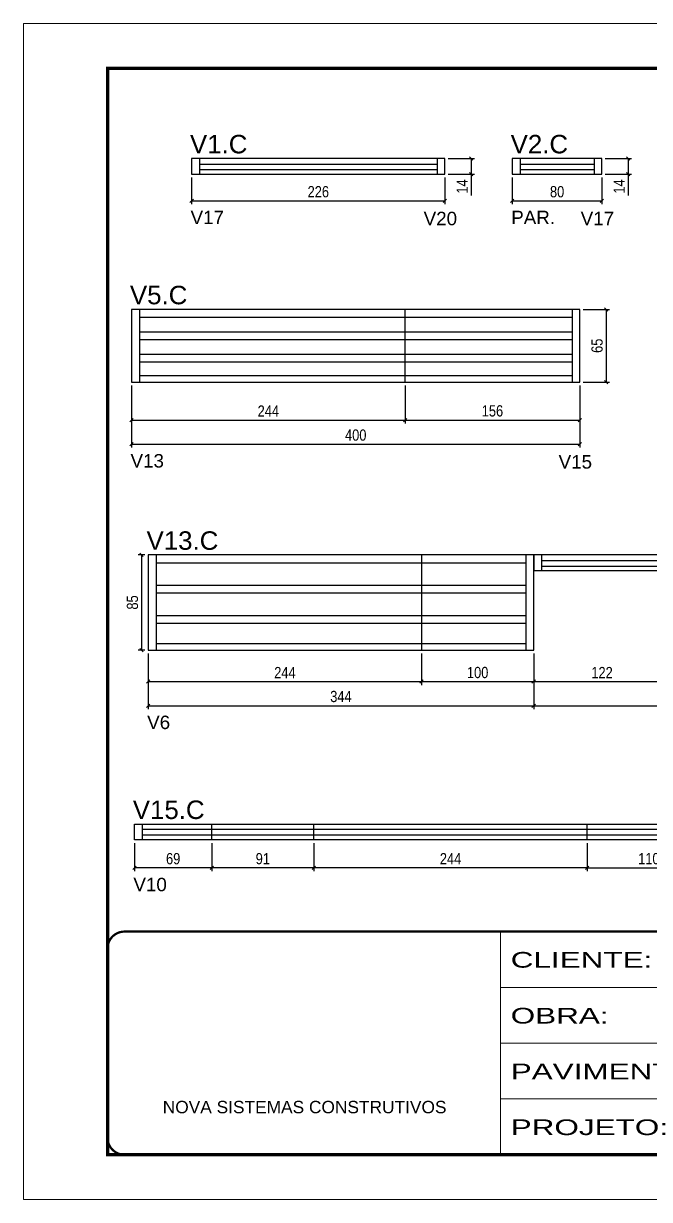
# Model space of a CAD drawing. Extents: x 2489 to 8743, y 745 to 4092.
# Drawn here: x 7258 to 7817, y 1894 to 2944 of the extents above; entities that cross this region are included whole.
import ezdxf

# ---------------------------------------------------------------- set-up
doc = ezdxf.new("R2010")
doc.units = 0
doc.linetypes.add('CONTINUO', pattern=[0])
doc.linetypes.add('DASHED', pattern=[0.75, 0.5, -0.25])
for name, color, linetype in [('5', 5, 'Continuous'), ('COTA', 241, 'Continuous'), ('NOMENCLATURA', 7, 'Continuous'), ('Painéis', 200, 'Continuous'), ('SARR_2.2x7', 40, 'Continuous'), ('SARR_EDITAR', 141, 'Continuous')]:
    doc.layers.add(name, color=color, linetype=linetype)
doc.layers.add('Folhas', color=255, linetype='Continuous', lineweight=9)
doc.layers.add('SARRAFO DE PRESSAO', color=251, linetype='DASHED', lineweight=9)
doc.styles.add('ARIAL', font='arial.ttf')
doc.styles.add('COTA TECNICA', font='techl___.ttf', dxfattribs={"height": 10})
doc.styles.add('COTA TECNICA-50', font='techl___.ttf', dxfattribs={"height": 10})
doc.styles.get("Standard").update_dxf_attribs({"font": 'arial.ttf'})
doc.styles.add('Tecnologia', font='')
doc.styles.get('Tecnologia').set_extended_font_data('Forgotten Futurist')
doc.dimstyles.new('COTA PAINEL-50', dxfattribs={"dimtxt": 10, "dimasz": 3, "dimexe": 3, "dimexo": 3, "dimgap": 3, "dimtad": 1, "dimdec": 1, "dimzin": 12, "dimdsep": 46, "dimtxsty": 'COTA TECNICA-50', "dimblk1": 'OBLIQUE', "dimblk2": 'OBLIQUE', "dimsah": 1, "dimcen": 0.9, "dimclrd": 4, "dimclre": 4, "dimclrt": 240, "dimadec": 1, "dimazin": 3, "dimtfac": 1, "dimtdec": 1, "dimtmove": 0, "dimatfit": 3, "dimfxl": 1, "dimtolj": 1, "dimtzin": 12, "dimarcsym": 0})
doc.dimstyles.new('PAINEL', dxfattribs={"dimtxt": 10, "dimasz": 3, "dimexe": 3, "dimexo": 3, "dimgap": 3, "dimtad": 1, "dimdec": 1, "dimzin": 12, "dimdsep": 46, "dimtxsty": 'COTA TECNICA', "dimblk1": 'OBLIQUE', "dimblk2": 'OBLIQUE', "dimsah": 1, "dimcen": 0.9, "dimclrd": 4, "dimclre": 4, "dimclrt": 240, "dimadec": 1, "dimazin": 3, "dimtfac": 1, "dimtdec": 1, "dimtmove": 0, "dimatfit": 3, "dimfxl": 1, "dimtolj": 1, "dimtzin": 12, "dimarcsym": 0})

# ---------------------------------------------------------------- blocks, each defined once
blk = doc.blocks.new('9999999999')
at = {"color": 30, "linetype": 'CONTINUO'}
for p, q in [((98564.6, 34230.2), (98564.6, 34429.4)), ((98564.6, 34379.6), (99584, 34379.6)), ((98564.6, 34329.8), (99488, 34329.8)), ((98564.6, 34280), (99488, 34280))]:
    blk.add_line(p, q, dxfattribs=at)
at = {"color": 30, "linetype": 'CONTINUO', "const_width": 2}
blk.add_lwpolyline([(99584, 34230.2), (99584, 34414.4, 0.414214), (99569, 34429.4), (98229, 34429.4, 0.414214), (98214, 34414.4), (98214, 34245.2, 0.414214), (98229, 34230.2), (99584, 34230.2)], format="xyb", dxfattribs=at)
at = {"layer": 'Folhas'}
blk.add_lwpolyline([(98139, 34190.2), (99624, 34190.2), (99624, 35240.2), (98139, 35240.2)], close=True, dxfattribs=at)
at = {"layer": 'Folhas', "color": 30, "const_width": 3}
blk.add_lwpolyline([(98214, 34230.2), (99584, 34230.2), (99584, 35200.2), (98214, 35200.2)], close=True, dxfattribs=at)
at = {"color": 7, "linetype": 'Continuous', "ltscale": 5, "style": 'ARIAL'}
blk.add_text('NOVA SISTEMAS CONSTRUTIVOS', height=11.059, dxfattribs=at).set_placement((98263.2, 34267.2))
at = {"layer": 'Folhas', "color": 7, "style": 'Tecnologia', "width": 1.5}
for s, p in [('CLIENTE:', (98573.7, 34397.2)), ('OBRA:', (98573.7, 34347.3)), ('PAVIMENTO:', (98573.7, 34297.5)), ('PROJETO:', (98573.7, 34247.7))]:
    blk.add_text(s, height=14, dxfattribs=at).set_placement(p)
blk = doc.blocks.new('_Oblique')
at = {"color": 0, "linetype": 'ByBlock', "lineweight": -2}
blk.add_line((-0.5, -0.5), (0.5, 0.5), dxfattribs=at)
blk = doc.blocks.new('*D163')
at = {"layer": 'COTA', "color": 4, "linetype": 'ByBlock', "lineweight": -2, "transparency": 16777216}
for p, q in [((7408, 2806.1), (7408, 2782.2)), ((7634, 2806.1), (7634, 2782.2)), ((7408, 2785.2), (7634, 2785.2))]:
    blk.add_line(p, q, dxfattribs=at)
at = {"layer": 'Defpoints', "color": 0, "linetype": 'ByBlock', "transparency": 16777216}
for p in [(7408, 2809.1), (7634, 2809.1), (7634, 2785.2)]:
    blk.add_point(p, dxfattribs=at)
at = {"layer": 'COTA', "color": 4, "linetype": 'ByBlock', "lineweight": -2, "transparency": 16777216, "xscale": 3, "yscale": 3, "zscale": 3, "rotation": 180}
blk.add_blockref('_Oblique', (7408, 2785.2), dxfattribs=at)
at = {"layer": 'COTA', "color": 4, "linetype": 'ByBlock', "lineweight": -2, "transparency": 16777216, "xscale": 3, "yscale": 3, "zscale": 3}
blk.add_blockref('_Oblique', (7634, 2785.2), dxfattribs=at)
at = {"layer": 'COTA', "color": 240, "linetype": 'ByBlock', "transparency": 16777216, "insert": (7521, 2793.3), "char_height": 10, "attachment_point": 5, "style": 'COTA TECNICA-50'}
blk.add_mtext('\\A1;226', dxfattribs=at)
blk = doc.blocks.new('*D164')
at = {"layer": 'COTA', "color": 4, "lineweight": -2, "transparency": 16777216}
for p, q in [((7637, 2823.1), (7660.5, 2823.1)), ((7657.5, 2823.1), (7657.5, 2809.1)), ((7637, 2809.1), (7660.5, 2809.1)), ((7657.5, 2809.1), (7657.5, 2790))]:
    blk.add_line(p, q, dxfattribs=at)
at = {"layer": 'Defpoints', "color": 0, "transparency": 16777216}
for p in [(7634, 2823.1), (7634, 2809.1), (7657.5, 2809.1)]:
    blk.add_point(p, dxfattribs=at)
at = {"layer": 'COTA', "color": 4, "lineweight": -2, "transparency": 16777216, "xscale": 3, "yscale": 3, "zscale": 3}
for p, rotation in [((7657.5, 2823.1), 90), ((7657.5, 2809.1), 270)]:
    blk.add_blockref('_Oblique', p, dxfattribs=dict(at, rotation=rotation))
at = {"layer": 'COTA', "color": 240, "transparency": 16777216, "insert": (7649.4, 2798), "char_height": 10, "attachment_point": 5, "rotation": 90, "style": 'COTA TECNICA'}
blk.add_mtext('\\A1;14', dxfattribs=at)
blk = doc.blocks.new('*D165')
at = {"layer": 'COTA', "color": 4, "linetype": 'ByBlock', "lineweight": -2, "transparency": 16777216}
for p, q in [((7694.1, 2806.1), (7694.1, 2782.2)), ((7774.1, 2806.1), (7774.1, 2782.2)), ((7694.1, 2785.2), (7774.1, 2785.2))]:
    blk.add_line(p, q, dxfattribs=at)
at = {"layer": 'Defpoints', "color": 0, "linetype": 'ByBlock', "transparency": 16777216}
for p in [(7694.1, 2809.1), (7774.1, 2809.1), (7774.1, 2785.2)]:
    blk.add_point(p, dxfattribs=at)
at = {"layer": 'COTA', "color": 4, "linetype": 'ByBlock', "lineweight": -2, "transparency": 16777216, "xscale": 3, "yscale": 3, "zscale": 3, "rotation": 180}
blk.add_blockref('_Oblique', (7694.1, 2785.2), dxfattribs=at)
at = {"layer": 'COTA', "color": 4, "linetype": 'ByBlock', "lineweight": -2, "transparency": 16777216, "xscale": 3, "yscale": 3, "zscale": 3}
blk.add_blockref('_Oblique', (7774.1, 2785.2), dxfattribs=at)
at = {"layer": 'COTA', "color": 240, "linetype": 'ByBlock', "transparency": 16777216, "insert": (7734.1, 2793.3), "char_height": 10, "attachment_point": 5, "style": 'COTA TECNICA-50'}
blk.add_mtext('\\A1;80', dxfattribs=at)
blk = doc.blocks.new('*D166')
at = {"layer": 'COTA', "color": 4, "lineweight": -2, "transparency": 16777216}
for p, q in [((7777.1, 2823.1), (7800.6, 2823.1)), ((7797.6, 2823.1), (7797.6, 2809.1)), ((7777.1, 2809.1), (7800.6, 2809.1)), ((7797.6, 2809.1), (7797.6, 2790))]:
    blk.add_line(p, q, dxfattribs=at)
at = {"layer": 'Defpoints', "color": 0, "transparency": 16777216}
for p in [(7774.1, 2823.1), (7774.1, 2809.1), (7797.6, 2809.1)]:
    blk.add_point(p, dxfattribs=at)
at = {"layer": 'COTA', "color": 4, "lineweight": -2, "transparency": 16777216, "xscale": 3, "yscale": 3, "zscale": 3}
for p, rotation in [((7797.6, 2823.1), 90), ((7797.6, 2809.1), 270)]:
    blk.add_blockref('_Oblique', p, dxfattribs=dict(at, rotation=rotation))
at = {"layer": 'COTA', "color": 240, "transparency": 16777216, "insert": (7789.5, 2798), "char_height": 10, "attachment_point": 5, "rotation": 90, "style": 'COTA TECNICA'}
blk.add_mtext('\\A1;14', dxfattribs=at)
blk = doc.blocks.new('*D45')
at = {"layer": 'COTA', "color": 4, "lineweight": -2, "transparency": 16777216}
for p, q in [((7357, 2211.7), (7357, 2186.7)), ((7426, 2211.7), (7426, 2186.7)), ((7426, 2189.7), (7357, 2189.7))]:
    blk.add_line(p, q, dxfattribs=at)
at = {"layer": 'Defpoints', "color": 0, "transparency": 16777216}
for p in [(7357, 2214.7), (7426, 2214.7), (7357, 2189.7)]:
    blk.add_point(p, dxfattribs=at)
at = {"layer": 'COTA', "color": 4, "lineweight": -2, "transparency": 16777216, "xscale": 3, "yscale": 3, "zscale": 3, "rotation": 180}
blk.add_blockref('_Oblique', (7357, 2189.7), dxfattribs=at)
at = {"layer": 'COTA', "color": 4, "lineweight": -2, "transparency": 16777216, "xscale": 3, "yscale": 3, "zscale": 3}
blk.add_blockref('_Oblique', (7426, 2189.7), dxfattribs=at)
at = {"layer": 'COTA', "color": 240, "transparency": 16777216, "insert": (7391.5, 2197.8), "char_height": 10, "attachment_point": 5, "style": 'COTA TECNICA'}
blk.add_mtext('\\A1;69', dxfattribs=at)
blk = doc.blocks.new('*D146')
at = {"layer": 'COTA', "color": 4, "lineweight": -2, "transparency": 16777216}
for p, q in [((7517, 2211.7), (7517, 2186.7)), ((7761, 2211.7), (7761, 2186.7)), ((7761, 2189.7), (7517, 2189.7))]:
    blk.add_line(p, q, dxfattribs=at)
at = {"layer": 'Defpoints', "color": 0, "transparency": 16777216}
for p in [(7517, 2214.7), (7761, 2214.7), (7517, 2189.7)]:
    blk.add_point(p, dxfattribs=at)
at = {"layer": 'COTA', "color": 4, "lineweight": -2, "transparency": 16777216, "xscale": 3, "yscale": 3, "zscale": 3, "rotation": 180}
blk.add_blockref('_Oblique', (7517, 2189.7), dxfattribs=at)
at = {"layer": 'COTA', "color": 4, "lineweight": -2, "transparency": 16777216, "xscale": 3, "yscale": 3, "zscale": 3}
blk.add_blockref('_Oblique', (7761, 2189.7), dxfattribs=at)
at = {"layer": 'COTA', "color": 240, "transparency": 16777216, "insert": (7639, 2197.8), "char_height": 10, "attachment_point": 5, "style": 'COTA TECNICA'}
blk.add_mtext('\\A1;244', dxfattribs=at)
blk = doc.blocks.new('*D180')
at = {"layer": 'COTA', "color": 4, "linetype": 'ByBlock', "lineweight": -2, "transparency": 16777216}
for p, q in [((7354.4, 2620.3), (7354.4, 2564.9)), ((7754.4, 2620.3), (7754.4, 2564.9)), ((7354.4, 2567.9), (7754.4, 2567.9))]:
    blk.add_line(p, q, dxfattribs=at)
at = {"layer": 'Defpoints', "color": 0, "linetype": 'ByBlock', "transparency": 16777216}
for p in [(7354.4, 2623.3), (7754.4, 2623.3), (7754.4, 2567.9)]:
    blk.add_point(p, dxfattribs=at)
at = {"layer": 'COTA', "color": 4, "linetype": 'ByBlock', "lineweight": -2, "transparency": 16777216, "xscale": 3, "yscale": 3, "zscale": 3, "rotation": 180}
blk.add_blockref('_Oblique', (7354.4, 2567.9), dxfattribs=at)
at = {"layer": 'COTA', "color": 4, "linetype": 'ByBlock', "lineweight": -2, "transparency": 16777216, "xscale": 3, "yscale": 3, "zscale": 3}
blk.add_blockref('_Oblique', (7754.4, 2567.9), dxfattribs=at)
at = {"layer": 'COTA', "color": 240, "linetype": 'ByBlock', "transparency": 16777216, "insert": (7554.4, 2576), "char_height": 10, "attachment_point": 5, "style": 'COTA TECNICA-50'}
blk.add_mtext('\\A1;400', dxfattribs=at)
blk = doc.blocks.new('*D181')
at = {"layer": 'COTA', "color": 4, "lineweight": -2, "transparency": 16777216}
for p, q in [((7757.4, 2688.3), (7780.9, 2688.3)), ((7777.9, 2688.3), (7777.9, 2623.3)), ((7757.4, 2623.3), (7780.9, 2623.3))]:
    blk.add_line(p, q, dxfattribs=at)
at = {"layer": 'Defpoints', "color": 0, "transparency": 16777216}
for p in [(7754.4, 2688.3), (7754.4, 2623.3), (7777.9, 2623.3)]:
    blk.add_point(p, dxfattribs=at)
at = {"layer": 'COTA', "color": 4, "lineweight": -2, "transparency": 16777216, "xscale": 3, "yscale": 3, "zscale": 3}
for p, rotation in [((7777.9, 2688.3), 90), ((7777.9, 2623.3), 270)]:
    blk.add_blockref('_Oblique', p, dxfattribs=dict(at, rotation=rotation))
at = {"layer": 'COTA', "color": 240, "transparency": 16777216, "insert": (7769.8, 2655.8), "char_height": 10, "attachment_point": 5, "rotation": 90, "style": 'COTA TECNICA'}
blk.add_mtext('\\A1;65', dxfattribs=at)
blk = doc.blocks.new('*D46')
at = {"layer": 'COTA', "color": 4, "lineweight": -2, "transparency": 16777216}
for p, q in [((7354.4, 2620.3), (7354.4, 2586.5)), ((7598.4, 2620.3), (7598.4, 2586.5)), ((7354.4, 2589.5), (7598.4, 2589.5))]:
    blk.add_line(p, q, dxfattribs=at)
at = {"layer": 'Defpoints', "color": 0, "transparency": 16777216}
for p in [(7354.4, 2623.3), (7598.4, 2623.3), (7598.4, 2589.5)]:
    blk.add_point(p, dxfattribs=at)
at = {"layer": 'COTA', "color": 4, "lineweight": -2, "transparency": 16777216, "xscale": 3, "yscale": 3, "zscale": 3, "rotation": 180}
blk.add_blockref('_Oblique', (7354.4, 2589.5), dxfattribs=at)
at = {"layer": 'COTA', "color": 4, "lineweight": -2, "transparency": 16777216, "xscale": 3, "yscale": 3, "zscale": 3}
blk.add_blockref('_Oblique', (7598.4, 2589.5), dxfattribs=at)
at = {"layer": 'COTA', "color": 240, "transparency": 16777216, "insert": (7476.4, 2597.5), "char_height": 10, "attachment_point": 5, "style": 'COTA TECNICA'}
blk.add_mtext('\\A1;244', dxfattribs=at)
blk = doc.blocks.new('*D47')
at = {"layer": 'COTA', "color": 4, "lineweight": -2, "transparency": 16777216}
for p, q in [((7598.4, 2620.3), (7598.4, 2586.5)), ((7754.4, 2620.3), (7754.4, 2586.5)), ((7598.4, 2589.5), (7754.4, 2589.5))]:
    blk.add_line(p, q, dxfattribs=at)
at = {"layer": 'Defpoints', "color": 0, "transparency": 16777216}
for p in [(7598.4, 2623.3), (7754.4, 2623.3), (7754.4, 2589.5)]:
    blk.add_point(p, dxfattribs=at)
at = {"layer": 'COTA', "color": 4, "lineweight": -2, "transparency": 16777216, "xscale": 3, "yscale": 3, "zscale": 3, "rotation": 180}
blk.add_blockref('_Oblique', (7598.4, 2589.5), dxfattribs=at)
at = {"layer": 'COTA', "color": 4, "lineweight": -2, "transparency": 16777216, "xscale": 3, "yscale": 3, "zscale": 3}
blk.add_blockref('_Oblique', (7754.4, 2589.5), dxfattribs=at)
at = {"layer": 'COTA', "color": 240, "transparency": 16777216, "insert": (7676.4, 2597.6), "char_height": 10, "attachment_point": 5, "style": 'COTA TECNICA'}
blk.add_mtext('\\A1;156', dxfattribs=at)
blk = doc.blocks.new('*D184')
at = {"layer": 'COTA', "color": 4, "linetype": 'ByBlock', "lineweight": -2, "transparency": 16777216}
for p, q in [((7369.2, 2381.1), (7369.2, 2331.4)), ((7713.2, 2381.1), (7713.2, 2331.4)), ((7369.2, 2334.4), (7713.2, 2334.4))]:
    blk.add_line(p, q, dxfattribs=at)
at = {"layer": 'Defpoints', "color": 0, "linetype": 'ByBlock', "transparency": 16777216}
for p in [(7369.2, 2384.1), (7713.2, 2384.1), (7713.2, 2334.4)]:
    blk.add_point(p, dxfattribs=at)
at = {"layer": 'COTA', "color": 4, "linetype": 'ByBlock', "lineweight": -2, "transparency": 16777216, "xscale": 3, "yscale": 3, "zscale": 3, "rotation": 180}
blk.add_blockref('_Oblique', (7369.2, 2334.4), dxfattribs=at)
at = {"layer": 'COTA', "color": 4, "linetype": 'ByBlock', "lineweight": -2, "transparency": 16777216, "xscale": 3, "yscale": 3, "zscale": 3}
blk.add_blockref('_Oblique', (7713.2, 2334.4), dxfattribs=at)
at = {"layer": 'COTA', "color": 240, "linetype": 'ByBlock', "transparency": 16777216, "insert": (7541.2, 2342.6), "char_height": 10, "attachment_point": 5, "style": 'COTA TECNICA-50'}
blk.add_mtext('\\A1;344', dxfattribs=at)
blk = doc.blocks.new('*D74')
at = {"layer": 'COTA', "color": 4, "lineweight": -2, "transparency": 16777216}
for p, q in [((7369.2, 2381.1), (7369.2, 2352.9)), ((7613.2, 2381.1), (7613.2, 2352.9)), ((7369.2, 2355.9), (7613.2, 2355.9))]:
    blk.add_line(p, q, dxfattribs=at)
at = {"layer": 'Defpoints', "color": 0, "transparency": 16777216}
for p in [(7369.2, 2384.1), (7613.2, 2384.1), (7613.2, 2355.9)]:
    blk.add_point(p, dxfattribs=at)
at = {"layer": 'COTA', "color": 4, "lineweight": -2, "transparency": 16777216, "xscale": 3, "yscale": 3, "zscale": 3, "rotation": 180}
blk.add_blockref('_Oblique', (7369.2, 2355.9), dxfattribs=at)
at = {"layer": 'COTA', "color": 4, "lineweight": -2, "transparency": 16777216, "xscale": 3, "yscale": 3, "zscale": 3}
blk.add_blockref('_Oblique', (7613.2, 2355.9), dxfattribs=at)
at = {"layer": 'COTA', "color": 240, "transparency": 16777216, "insert": (7491.2, 2364), "char_height": 10, "attachment_point": 5, "style": 'COTA TECNICA'}
blk.add_mtext('\\A1;244', dxfattribs=at)
blk = doc.blocks.new('*D75')
at = {"layer": 'COTA', "color": 4, "lineweight": -2, "transparency": 16777216}
for p, q in [((7613.2, 2381.1), (7613.2, 2352.9)), ((7713.2, 2381.1), (7713.2, 2352.9)), ((7613.2, 2355.9), (7713.2, 2355.9))]:
    blk.add_line(p, q, dxfattribs=at)
at = {"layer": 'Defpoints', "color": 0, "transparency": 16777216}
for p in [(7613.2, 2384.1), (7713.2, 2384.1), (7713.2, 2355.9)]:
    blk.add_point(p, dxfattribs=at)
at = {"layer": 'COTA', "color": 4, "lineweight": -2, "transparency": 16777216, "xscale": 3, "yscale": 3, "zscale": 3, "rotation": 180}
blk.add_blockref('_Oblique', (7613.2, 2355.9), dxfattribs=at)
at = {"layer": 'COTA', "color": 4, "lineweight": -2, "transparency": 16777216, "xscale": 3, "yscale": 3, "zscale": 3}
blk.add_blockref('_Oblique', (7713.2, 2355.9), dxfattribs=at)
at = {"layer": 'COTA', "color": 240, "transparency": 16777216, "insert": (7663.2, 2364), "char_height": 10, "attachment_point": 5, "style": 'COTA TECNICA'}
blk.add_mtext('\\A1;100', dxfattribs=at)
blk = doc.blocks.new('*D247')
at = {"layer": 'COTA', "color": 4, "linetype": 'ByBlock', "lineweight": -2, "transparency": 16777216}
for p, q in [((7989.2, 2452.1), (7989.2, 2331.4)), ((7713.2, 2381.1), (7713.2, 2331.4)), ((7713.2, 2334.4), (7989.2, 2334.4))]:
    blk.add_line(p, q, dxfattribs=at)
at = {"layer": 'Defpoints', "color": 0, "linetype": 'ByBlock', "transparency": 16777216}
for p in [(7989.2, 2455.1), (7713.2, 2384.1), (7989.2, 2334.4)]:
    blk.add_point(p, dxfattribs=at)
at = {"layer": 'COTA', "color": 4, "linetype": 'ByBlock', "lineweight": -2, "transparency": 16777216, "xscale": 3, "yscale": 3, "zscale": 3, "rotation": 180}
blk.add_blockref('_Oblique', (7713.2, 2334.4), dxfattribs=at)
at = {"layer": 'COTA', "color": 4, "linetype": 'ByBlock', "lineweight": -2, "transparency": 16777216, "xscale": 3, "yscale": 3, "zscale": 3}
blk.add_blockref('_Oblique', (7989.2, 2334.4), dxfattribs=at)
at = {"layer": 'COTA', "color": 240, "linetype": 'ByBlock', "transparency": 16777216, "insert": (7851.2, 2342.5), "char_height": 10, "attachment_point": 5, "style": 'COTA TECNICA-50'}
blk.add_mtext('\\A1;276', dxfattribs=at)
blk = doc.blocks.new('*D76')
at = {"layer": 'COTA', "color": 4, "lineweight": -2, "transparency": 16777216}
for p, q in [((7835.2, 2452.1), (7835.2, 2352.9)), ((7713.2, 2381.1), (7713.2, 2352.9)), ((7713.2, 2355.9), (7835.2, 2355.9))]:
    blk.add_line(p, q, dxfattribs=at)
at = {"layer": 'Defpoints', "color": 0, "transparency": 16777216}
for p in [(7835.2, 2455.1), (7713.2, 2384.1), (7835.2, 2355.9)]:
    blk.add_point(p, dxfattribs=at)
at = {"layer": 'COTA', "color": 4, "lineweight": -2, "transparency": 16777216, "xscale": 3, "yscale": 3, "zscale": 3, "rotation": 180}
blk.add_blockref('_Oblique', (7713.2, 2355.9), dxfattribs=at)
at = {"layer": 'COTA', "color": 4, "lineweight": -2, "transparency": 16777216, "xscale": 3, "yscale": 3, "zscale": 3}
blk.add_blockref('_Oblique', (7835.2, 2355.9), dxfattribs=at)
at = {"layer": 'COTA', "color": 240, "transparency": 16777216, "insert": (7774.2, 2364), "char_height": 10, "attachment_point": 5, "style": 'COTA TECNICA'}
blk.add_mtext('\\A1;122', dxfattribs=at)
blk = doc.blocks.new('*D249')
at = {"layer": 'COTA', "color": 4, "lineweight": -2, "transparency": 16777216}
for p, q in [((7366.2, 2469.1), (7360.3, 2469.1)), ((7363.3, 2469.1), (7363.3, 2384.1)), ((7366.2, 2384.1), (7360.3, 2384.1))]:
    blk.add_line(p, q, dxfattribs=at)
at = {"layer": 'Defpoints', "color": 0, "transparency": 16777216}
for p in [(7369.2, 2469.1), (7363.3, 2384.1), (7369.2, 2384.1)]:
    blk.add_point(p, dxfattribs=at)
at = {"layer": 'COTA', "color": 4, "lineweight": -2, "transparency": 16777216, "xscale": 3, "yscale": 3, "zscale": 3}
for p, rotation in [((7363.3, 2469.1), 90), ((7363.3, 2384.1), 270)]:
    blk.add_blockref('_Oblique', p, dxfattribs=dict(at, rotation=rotation))
at = {"layer": 'COTA', "color": 240, "transparency": 16777216, "insert": (7355.2, 2426.6), "char_height": 10, "attachment_point": 5, "rotation": 90, "style": 'COTA TECNICA'}
blk.add_mtext('\\A1;85', dxfattribs=at)
blk = doc.blocks.new('*D328')
at = {"color": 4, "lineweight": -2, "transparency": 16777216}
for p, q in [((7426, 2211.7), (7426, 2186.7)), ((7517, 2211.7), (7517, 2186.7)), ((7517, 2189.7), (7426, 2189.7))]:
    blk.add_line(p, q, dxfattribs=at)
at = {"layer": 'Defpoints', "color": 0, "transparency": 16777216}
for p in [(7426, 2214.7), (7517, 2214.7), (7426, 2189.7)]:
    blk.add_point(p, dxfattribs=at)
at = {"color": 4, "lineweight": -2, "transparency": 16777216, "xscale": 3, "yscale": 3, "zscale": 3, "rotation": 180}
blk.add_blockref('_Oblique', (7426, 2189.7), dxfattribs=at)
at = {"color": 4, "lineweight": -2, "transparency": 16777216, "xscale": 3, "yscale": 3, "zscale": 3}
blk.add_blockref('_Oblique', (7517, 2189.7), dxfattribs=at)
at = {"color": 240, "transparency": 16777216, "insert": (7471.5, 2197.8), "char_height": 10, "attachment_point": 5, "style": 'COTA TECNICA'}
blk.add_mtext('\\A1;91', dxfattribs=at)
blk = doc.blocks.new('*D329')
at = {"color": 4, "lineweight": -2, "transparency": 16777216}
for p, q in [((7761, 2211.7), (7761, 2186.7)), ((7871, 2211.7), (7871, 2186.7)), ((7761, 2189.7), (7871, 2189.7))]:
    blk.add_line(p, q, dxfattribs=at)
at = {"layer": 'Defpoints', "color": 0, "transparency": 16777216}
for p in [(7761, 2214.7), (7871, 2214.7), (7871, 2189.7)]:
    blk.add_point(p, dxfattribs=at)
at = {"color": 4, "lineweight": -2, "transparency": 16777216, "xscale": 3, "yscale": 3, "zscale": 3, "rotation": 180}
blk.add_blockref('_Oblique', (7761, 2189.7), dxfattribs=at)
at = {"color": 4, "lineweight": -2, "transparency": 16777216, "xscale": 3, "yscale": 3, "zscale": 3}
blk.add_blockref('_Oblique', (7871, 2189.7), dxfattribs=at)
at = {"color": 240, "transparency": 16777216, "insert": (7816, 2197.8), "char_height": 10, "attachment_point": 5, "style": 'COTA TECNICA'}
blk.add_mtext('\\A1;110', dxfattribs=at)

msp = doc.modelspace()

# ---------------------------------------------------------------- linework, layer by layer
at = {"layer": 'Painéis'}
for p, q in [((7598.43, 2623.32), (7598.43, 2688.32)), ((7613.25, 2384.08), (7613.25, 2469.08)), ((7425.98, 2214.74), (7425.98, 2228.74)), ((7516.98, 2214.74), (7516.98, 2228.74)), ((7760.98, 2214.74), (7760.98, 2228.74))]:
    msp.add_line(p, q, dxfattribs=at)
at = {"layer": 'Painéis', "linetype": 'ByBlock'}
for p, q in [((7356.98, 2214.74), (7356.98, 2228.74)), ((7356.98, 2228.74), (8271.98, 2228.74)), ((8271.98, 2214.74), (7356.98, 2214.74))]:
    msp.add_line(p, q, dxfattribs=at)
for points in [[(7408, 2823.07), (7408, 2809.07), (7634, 2809.07), (7634, 2823.07)], [(7694.13, 2823.07), (7694.13, 2809.07), (7774.13, 2809.07), (7774.13, 2823.07)], [(7354.43, 2688.32), (7354.43, 2623.32), (7754.43, 2623.32), (7754.43, 2688.32)], [(7369.25, 2469.08), (7369.25, 2384.08), (7713.25, 2384.08), (7713.25, 2469.08)], [(7713.25, 2469.08), (7713.25, 2455.08), (7989.25, 2455.08), (7989.25, 2469.08)]]:
    msp.add_lwpolyline(points, close=True, dxfattribs=at)
at = {"layer": 'SARR_2.2x7', "linetype": 'Continuous'}
for p, q in [((7415, 2823.07), (7415, 2809.07)), ((7627, 2823.07), (7627, 2809.07)), ((7701.13, 2823.07), (7701.13, 2809.07)), ((7767.13, 2823.07), (7767.13, 2809.07)), ((7361.43, 2688.32), (7361.43, 2623.32)), ((7747.43, 2688.32), (7747.43, 2623.32)), ((7361.43, 2681.32), (7598.43, 2681.32)), ((7598.43, 2681.32), (7747.43, 2681.32)), ((7361.43, 2668.32), (7598.43, 2668.32)), ((7598.43, 2668.32), (7747.43, 2668.32)), ((7361.43, 2661.32), (7598.43, 2661.32)), ((7598.43, 2661.32), (7747.43, 2661.32)), ((7361.43, 2648.32), (7598.43, 2648.32)), ((7598.43, 2648.32), (7747.43, 2648.32)), ((7361.43, 2641.32), (7598.43, 2641.32)), ((7598.43, 2641.32), (7747.43, 2641.32)), ((7361.43, 2629.32), (7598.43, 2629.32)), ((7598.43, 2629.32), (7747.43, 2629.32)), ((7376.25, 2469.08), (7376.25, 2384.08)), ((7706.25, 2469.08), (7706.25, 2384.08)), ((7720.25, 2469.08), (7720.25, 2455.08)), ((7376.25, 2462.08), (7613.25, 2462.08)), ((7613.25, 2462.08), (7706.25, 2462.08)), ((7376.25, 2442.08), (7613.25, 2442.08)), ((7613.25, 2442.08), (7706.25, 2442.08)), ((7376.25, 2435.08), (7613.25, 2435.08)), ((7613.25, 2435.08), (7706.25, 2435.08)), ((7376.25, 2415.08), (7613.25, 2415.08)), ((7613.25, 2415.08), (7706.25, 2415.08)), ((7376.25, 2408.08), (7613.25, 2408.08)), ((7613.25, 2408.08), (7706.25, 2408.08)), ((7376.25, 2390.08), (7613.25, 2390.08)), ((7613.25, 2390.08), (7706.25, 2390.08)), ((7363.98, 2228.74), (7363.98, 2214.74))]:
    msp.add_line(p, q, dxfattribs=at)
at = {"layer": 'SARR_EDITAR', "linetype": 'Continuous'}
for p, q in [((7415, 2818.07), (7627, 2818.07)), ((7701.13, 2818.07), (7767.13, 2818.07)), ((7415, 2813.07), (7627, 2813.07)), ((7701.13, 2813.07), (7767.13, 2813.07)), ((7720.25, 2464.08), (7982.25, 2464.08)), ((7720.25, 2459.08), (7982.25, 2459.08)), ((7425.98, 2223.74), (7363.98, 2223.74)), ((7425.98, 2218.74), (7363.98, 2218.74)), ((7516.98, 2223.74), (7425.98, 2223.74)), ((7516.98, 2218.74), (7425.98, 2218.74)), ((7760.98, 2223.74), (7516.98, 2223.74)), ((7760.98, 2218.74), (7516.98, 2218.74)), ((7870.98, 2223.74), (7760.98, 2223.74)), ((7870.98, 2218.74), (7760.98, 2218.74))]:
    msp.add_line(p, q, dxfattribs=at)

# ---------------------------------------------------------------- block references
at = {"layer": 'SARRAFO DE PRESSAO', "color": 6, "linetype": 'ByBlock'}
msp.add_blockref('9999999999', (-90881.01, -32296.67), dxfattribs=at)

# ---------------------------------------------------------------- texts
at = {"layer": '5', "linetype": 'Continuous'}
for s, p in [('V17', (7407.03, 2764.39)), ('V20', (7615.02, 2763.43)), ('PAR.', (7693.16, 2764.39)), ('V17', (7755.15, 2763.43)), ('V13', (7353.46, 2547.1)), ('V15', (7735.45, 2546.14)), ('V6', (7368.28, 2313.55)), ('V10', (7356.01, 2168.75))]:
    msp.add_text(s, height=12, rotation=359.99996, dxfattribs=at).set_placement(p)
at = {"layer": 'NOMENCLATURA', "linetype": 'Continuous'}
for s, p in [('V1.C', (7406.5, 2827.6)), ('V2.C', (7692.64, 2827.6)), ('V5.C', (7352.93, 2692.85)), ('V13.C', (7367.75, 2473.61)), ('V15.C', (7355.49, 2233.27))]:
    msp.add_text(s, height=16.5, dxfattribs=at).set_placement(p)

# ---------------------------------------------------------------- dimensions: what is measured, and where the dimension line sits
dim = msp.add_linear_dim(base=(7425.98, 2189.71), p1=(7516.98, 2214.74), p2=(7425.98, 2214.74), angle=180, dimstyle='PAINEL')
dim.commit()
dim.dimension.update_dxf_attribs({"geometry": '*D328', "text_midpoint": (7471.48, 2197.8)})
dim = msp.add_linear_dim(base=(7870.98, 2189.71), p1=(7760.98, 2214.74), p2=(7870.98, 2214.74), dimstyle='PAINEL')
dim.commit()
dim.dimension.update_dxf_attribs({"geometry": '*D329', "text_midpoint": (7815.98, 2197.82)})
at = {"layer": 'COTA'}
for base, p1, p2, angle, picture, middle in [((7657.47, 2809.07), (7634, 2823.07), (7634, 2809.07), 90, '*D164', (7649.4, 2798.02)), ((7797.61, 2809.07), (7774.13, 2823.07), (7774.13, 2809.07), 90, '*D166', (7789.53, 2798.02)), ((7777.91, 2623.32), (7754.43, 2688.32), (7754.43, 2623.32), 90, '*D181', (7769.8, 2655.82)), ((7363.35, 2384.08), (7369.25, 2469.08), (7369.25, 2384.08), 90, '*D249', (7355.22, 2426.58)), ((7356.98, 2189.71), (7425.98, 2214.74), (7356.98, 2214.74), 180, '*D45', (7391.48, 2197.85)), ((7516.98, 2189.71), (7760.98, 2214.74), (7516.98, 2214.74), 180, '*D146', (7638.98, 2197.79))]:
    dim = msp.add_linear_dim(base=base, p1=p1, p2=p2, angle=angle, dimstyle='PAINEL', dxfattribs=at)
    dim.commit()
    dim.dimension.update_dxf_attribs({"geometry": picture, "text_midpoint": middle})
at = {"layer": 'COTA', "color": 1, "linetype": 'ByBlock'}
for base, p1, p2, picture, middle in [((7634, 2785.2), (7408, 2809.07), (7634, 2809.07), '*D163', (7521, 2793.3)), ((7774.13, 2785.2), (7694.13, 2809.07), (7774.13, 2809.07), '*D165', (7734.13, 2793.32)), ((7754.43, 2567.91), (7354.43, 2623.32), (7754.43, 2623.32), '*D180', (7554.43, 2576.01)), ((7989.25, 2334.36), (7713.25, 2384.08), (7989.25, 2455.08), '*D247', (7851.25, 2342.46)), ((7713.25, 2334.36), (7369.25, 2384.08), (7713.25, 2384.08), '*D184', (7541.25, 2342.58))]:
    dim = msp.add_linear_dim(base=base, p1=p1, p2=p2, dimstyle='COTA PAINEL-50', override={"dimarcsym": 1}, dxfattribs=at)
    dim.commit()
    dim.dimension.update_dxf_attribs({"geometry": picture, "text_midpoint": middle})
at = {"layer": 'COTA'}
for base, p1, p2, picture, middle in [((7598.43, 2589.46), (7354.43, 2623.32), (7598.43, 2623.32), '*D46', (7476.43, 2597.53)), ((7754.43, 2589.46), (7598.43, 2623.32), (7754.43, 2623.32), '*D47', (7676.43, 2597.57)), ((7835.25, 2355.91), (7713.25, 2384.08), (7835.25, 2455.08), '*D76', (7774.25, 2363.97)), ((7613.25, 2355.91), (7369.25, 2384.08), (7613.25, 2384.08), '*D74', (7491.25, 2363.98)), ((7713.25, 2355.91), (7613.25, 2384.08), (7713.25, 2384.08), '*D75', (7663.25, 2364.01))]:
    dim = msp.add_linear_dim(base=base, p1=p1, p2=p2, dimstyle='PAINEL', dxfattribs=at)
    dim.commit()
    dim.dimension.update_dxf_attribs({"geometry": picture, "text_midpoint": middle})

doc.saveas('drawing.dxf')
